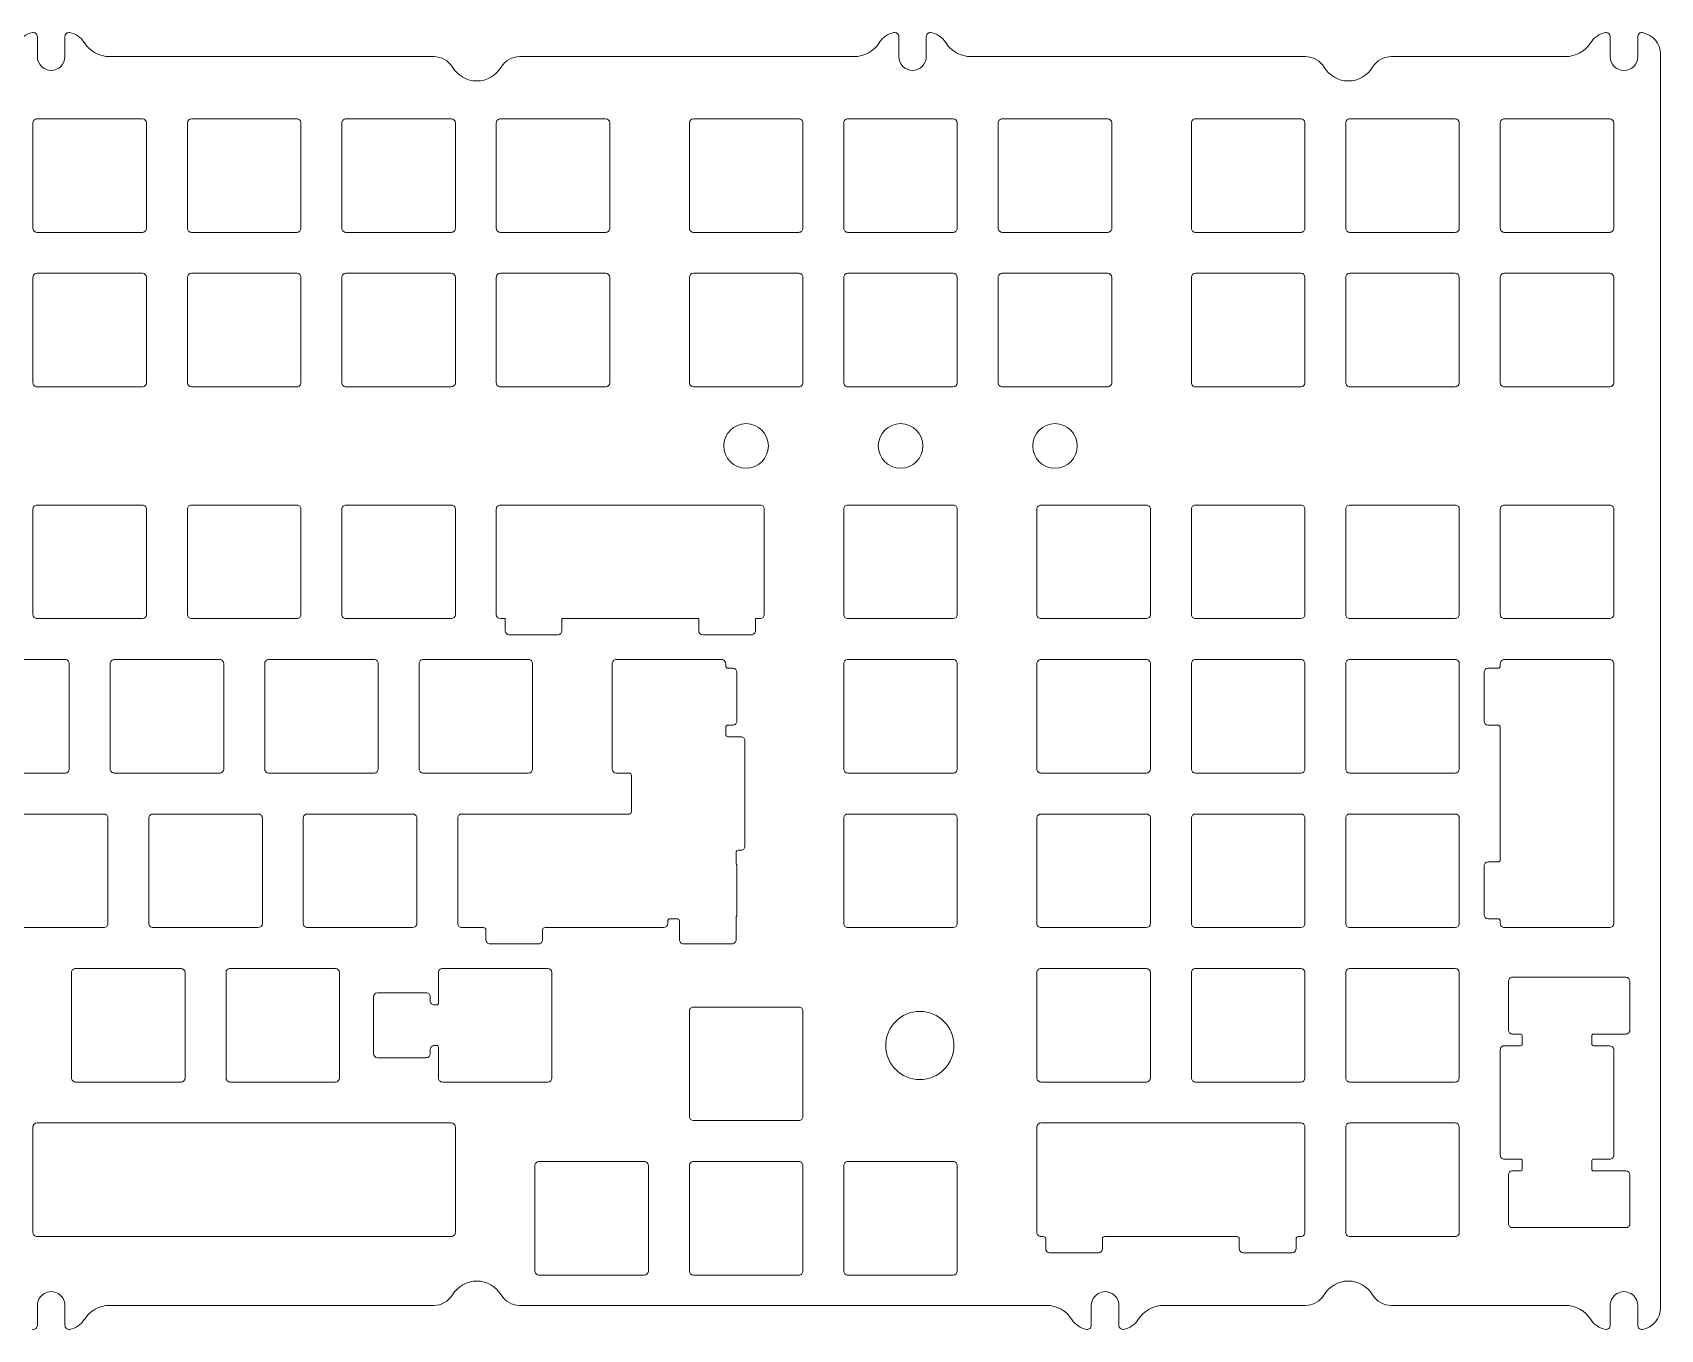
# Model space of a CAD drawing. Header units: millimetres. Extents: x 95 to 492, y 552 to 711.
# Drawn here: x 290.8 to 491.6, y 551.5 to 711.4 of the extents above; entities that cross this region are included whole.
import ezdxf

# ---------------------------------------------------------------- set-up
doc = ezdxf.new("R2010")
doc.units = ezdxf.units.MM
doc.layers.add('VISIBLE', color=7, linetype='Continuous', lineweight=0)

msp = doc.modelspace()

# ---------------------------------------------------------------- linework, layer by layer
at = {"layer": 'VISIBLE'}
for p, q in [((291.4, 710.95), (291.4, 708.48)), ((294.8, 708.48), (294.8, 710.95)), ((397.65, 710.95), (397.65, 708.48)), ((401.05, 708.48), (401.05, 710.95)), ((485.4, 710.95), (485.4, 708.48)), ((488.8, 708.48), (488.8, 710.95)), ((300.33, 708.48), (340.29, 708.48)), ((350.91, 708.48), (392.12, 708.48)), ((406.58, 708.48), (447.79, 708.48)), ((458.41, 708.48), (479.87, 708.48)), ((491.6, 708.78), (491.6, 554.18)), ((291.36, 700.81), (304.36, 700.81)), ((310.41, 700.81), (323.41, 700.81)), ((329.46, 700.81), (342.46, 700.81)), ((348.51, 700.81), (361.51, 700.81)), ((372.32, 700.81), (385.32, 700.81)), ((391.37, 700.81), (404.37, 700.81)), ((423.42, 700.81), (410.42, 700.81)), ((447.24, 700.81), (434.24, 700.81)), ((453.29, 700.81), (466.29, 700.81)), ((485.34, 700.81), (472.34, 700.81)), ((290.86, 687.31), (290.86, 700.31)), ((304.86, 700.31), (304.86, 687.31)), ((309.91, 687.31), (309.91, 700.31)), ((323.91, 700.31), (323.91, 687.31)), ((328.96, 687.31), (328.96, 700.31)), ((342.96, 700.31), (342.96, 687.31)), ((348.01, 687.31), (348.01, 700.31)), ((362.01, 700.31), (362.01, 687.31)), ((371.82, 687.31), (371.82, 700.31)), ((385.82, 700.31), (385.82, 687.31)), ((390.87, 687.31), (390.87, 700.31)), ((404.87, 700.31), (404.87, 687.31)), ((409.92, 700.31), (409.92, 687.31)), ((423.92, 687.31), (423.92, 700.31)), ((433.74, 700.31), (433.74, 687.31)), ((447.74, 687.31), (447.74, 700.31)), ((452.79, 687.31), (452.79, 700.31)), ((466.79, 700.31), (466.79, 687.31)), ((471.84, 700.31), (471.84, 687.31)), ((485.84, 687.31), (485.84, 700.31)), ((304.36, 686.81), (291.36, 686.81)), ((323.41, 686.81), (310.41, 686.81)), ((342.46, 686.81), (329.46, 686.81)), ((361.51, 686.81), (348.51, 686.81)), ((385.32, 686.81), (372.32, 686.81)), ((404.37, 686.81), (391.37, 686.81)), ((410.42, 686.81), (423.42, 686.81)), ((434.24, 686.81), (447.24, 686.81)), ((466.29, 686.81), (453.29, 686.81)), ((472.34, 686.81), (485.34, 686.81)), ((290.86, 668.26), (290.86, 681.26)), ((291.36, 681.76), (304.36, 681.76)), ((304.86, 681.26), (304.86, 668.26)), ((309.91, 668.26), (309.91, 681.26)), ((310.41, 681.76), (323.41, 681.76)), ((323.91, 681.26), (323.91, 668.26)), ((328.96, 668.26), (328.96, 681.26)), ((329.46, 681.76), (342.46, 681.76)), ((342.96, 681.26), (342.96, 668.26)), ((348.01, 668.26), (348.01, 681.26)), ((348.51, 681.76), (361.51, 681.76)), ((362.01, 681.26), (362.01, 668.26)), ((371.82, 668.26), (371.82, 681.26)), ((372.32, 681.76), (385.32, 681.76)), ((385.82, 681.26), (385.82, 668.26)), ((390.87, 668.26), (390.87, 681.26)), ((391.37, 681.76), (404.37, 681.76)), ((404.87, 681.26), (404.87, 668.26)), ((409.92, 668.26), (409.92, 681.26)), ((410.42, 681.76), (423.42, 681.76)), ((423.92, 681.26), (423.92, 668.26)), ((433.74, 668.26), (433.74, 681.26)), ((434.24, 681.76), (447.24, 681.76)), ((447.74, 681.26), (447.74, 668.26)), ((452.79, 668.26), (452.79, 681.26)), ((453.29, 681.76), (466.29, 681.76)), ((466.79, 681.26), (466.79, 668.26)), ((471.84, 668.26), (471.84, 681.26)), ((472.34, 681.76), (485.34, 681.76)), ((485.84, 681.26), (485.84, 668.26)), ((304.36, 667.76), (291.36, 667.76)), ((323.41, 667.76), (310.41, 667.76)), ((342.46, 667.76), (329.46, 667.76)), ((361.51, 667.76), (348.51, 667.76)), ((385.32, 667.76), (372.32, 667.76)), ((404.37, 667.76), (391.37, 667.76)), ((423.42, 667.76), (410.42, 667.76)), ((447.24, 667.76), (434.24, 667.76)), ((466.29, 667.76), (453.29, 667.76)), ((485.34, 667.76), (472.34, 667.76)), ((290.86, 639.68), (290.86, 652.68)), ((291.36, 653.18), (304.36, 653.18)), ((304.86, 652.68), (304.86, 639.68)), ((309.91, 652.68), (309.91, 639.68)), ((323.41, 653.18), (310.41, 653.18)), ((323.91, 639.68), (323.91, 652.68)), ((328.96, 652.68), (328.96, 639.68)), ((342.46, 653.18), (329.46, 653.18)), ((342.96, 639.68), (342.96, 652.68)), ((348.01, 639.68), (348.01, 652.68)), ((348.51, 653.18), (380.56, 653.18)), ((381.06, 652.68), (381.06, 639.68)), ((390.87, 652.68), (390.87, 639.68)), ((404.37, 653.18), (391.37, 653.18)), ((404.87, 639.68), (404.87, 652.68)), ((414.69, 639.68), (414.69, 652.68)), ((415.19, 653.18), (428.19, 653.18)), ((428.69, 652.68), (428.69, 639.68)), ((433.74, 639.68), (433.74, 652.68)), ((434.24, 653.18), (447.24, 653.18)), ((447.74, 652.68), (447.74, 639.68)), ((452.79, 639.68), (452.79, 652.68)), ((453.29, 653.18), (466.29, 653.18)), ((466.79, 652.68), (466.79, 639.68)), ((471.84, 639.68), (471.84, 652.68)), ((472.34, 653.18), (485.34, 653.18)), ((485.84, 652.68), (485.84, 639.68)), ((304.36, 639.18), (291.36, 639.18)), ((310.41, 639.18), (323.41, 639.18)), ((329.46, 639.18), (342.46, 639.18)), ((349.1, 639.18), (348.51, 639.18)), ((349.1, 637.68), (349.1, 639.18)), ((372.97, 639.18), (356.1, 639.18)), ((356.1, 639.18), (356.1, 637.68)), ((372.97, 637.68), (372.97, 639.18)), ((379.97, 639.18), (379.97, 637.68)), ((380.56, 639.18), (379.97, 639.18)), ((391.37, 639.18), (404.37, 639.18)), ((428.19, 639.18), (415.19, 639.18)), ((447.24, 639.18), (434.24, 639.18)), ((466.29, 639.18), (453.29, 639.18)), ((485.34, 639.18), (472.34, 639.18)), ((355.6, 637.18), (349.6, 637.18)), ((379.47, 637.18), (373.47, 637.18)), ((281.84, 634.13), (294.84, 634.13)), ((295.34, 633.63), (295.34, 620.63)), ((300.39, 620.63), (300.39, 633.63)), ((300.89, 634.13), (313.89, 634.13)), ((314.39, 633.63), (314.39, 620.63)), ((319.44, 633.63), (319.44, 620.63)), ((332.94, 634.13), (319.94, 634.13)), ((333.44, 620.63), (333.44, 633.63)), ((338.49, 620.63), (338.49, 633.63)), ((338.99, 634.13), (351.99, 634.13)), ((352.49, 633.63), (352.49, 620.63)), ((362.3, 620.63), (362.3, 633.63)), ((362.8, 634.13), (375.8, 634.13)), ((376.3, 633.63), (376.3, 633.35)), ((376.6, 633.05), (377.18, 633.05)), ((377.68, 632.55), (377.68, 626.55)), ((390.87, 620.63), (390.87, 633.63)), ((391.37, 634.13), (404.37, 634.13)), ((404.87, 633.63), (404.87, 620.63)), ((414.69, 633.63), (414.69, 620.63)), ((428.19, 634.13), (415.19, 634.13)), ((428.69, 620.63), (428.69, 633.63)), ((433.74, 620.63), (433.74, 633.63)), ((434.24, 634.13), (447.24, 634.13)), ((447.74, 633.63), (447.74, 620.63)), ((452.79, 633.63), (452.79, 620.63)), ((466.29, 634.13), (453.29, 634.13)), ((466.79, 620.63), (466.79, 633.63)), ((469.84, 632.55), (469.84, 626.55)), ((471.54, 633.05), (470.34, 633.05)), ((471.84, 633.63), (471.84, 633.35)), ((485.34, 634.13), (472.34, 634.13)), ((485.84, 601.58), (485.84, 633.63)), ((376.3, 625.75), (376.3, 624.91)), ((377.18, 626.05), (376.6, 626.05)), ((376.6, 624.61), (378.18, 624.61)), ((470.34, 626.05), (471.54, 626.05)), ((471.84, 625.75), (471.84, 609.47)), ((378.68, 624.11), (378.68, 611.11)), ((294.84, 620.13), (281.84, 620.13)), ((313.89, 620.13), (300.89, 620.13)), ((319.94, 620.13), (332.94, 620.13)), ((351.99, 620.13), (338.99, 620.13)), ((364.38, 620.13), (362.8, 620.13)), ((364.68, 615.38), (364.68, 619.83)), ((404.37, 620.13), (391.37, 620.13)), ((415.19, 620.13), (428.19, 620.13)), ((447.24, 620.13), (434.24, 620.13)), ((453.29, 620.13), (466.29, 620.13)), ((286.6, 615.08), (299.6, 615.08)), ((300.1, 614.58), (300.1, 601.58)), ((305.15, 601.58), (305.15, 614.58)), ((305.65, 615.08), (318.65, 615.08)), ((319.15, 614.58), (319.15, 601.58)), ((324.2, 601.58), (324.2, 614.58)), ((324.7, 615.08), (337.7, 615.08)), ((338.2, 614.58), (338.2, 601.58)), ((343.25, 601.58), (343.25, 614.58)), ((343.75, 615.08), (364.38, 615.08)), ((390.87, 614.58), (390.87, 601.58)), ((404.37, 615.08), (391.37, 615.08)), ((404.87, 601.58), (404.87, 614.58)), ((414.69, 601.58), (414.69, 614.58)), ((415.19, 615.08), (428.19, 615.08)), ((428.69, 614.58), (428.69, 601.58)), ((433.74, 614.58), (433.74, 601.58)), ((447.24, 615.08), (434.24, 615.08)), ((447.74, 601.58), (447.74, 614.58)), ((452.79, 601.58), (452.79, 614.58)), ((453.29, 615.08), (466.29, 615.08)), ((466.79, 614.58), (466.79, 601.58)), ((378.18, 610.61), (377.89, 610.61)), ((377.59, 610.31), (377.59, 608.95)), ((377.68, 608.67), (377.68, 602.67)), ((469.84, 608.67), (469.84, 602.67)), ((471.54, 609.17), (470.34, 609.17)), ((377.59, 602.39), (377.59, 599.58)), ((299.6, 601.08), (286.6, 601.08)), ((318.65, 601.08), (305.65, 601.08)), ((337.7, 601.08), (324.7, 601.08)), ((346.42, 601.08), (343.75, 601.08)), ((346.72, 599.58), (346.72, 600.78)), ((353.72, 600.78), (353.72, 599.58)), ((368.65, 601.08), (354.02, 601.08)), ((369.15, 601.87), (369.15, 601.58)), ((370.29, 602.17), (369.45, 602.17)), ((370.59, 599.58), (370.59, 601.87)), ((391.37, 601.08), (404.37, 601.08)), ((428.19, 601.08), (415.19, 601.08)), ((434.24, 601.08), (447.24, 601.08)), ((466.29, 601.08), (453.29, 601.08)), ((470.34, 602.17), (471.54, 602.17)), ((471.84, 601.87), (471.84, 601.58)), ((472.34, 601.08), (485.34, 601.08)), ((353.22, 599.08), (347.22, 599.08)), ((377.09, 599.08), (371.09, 599.08)), ((295.62, 582.53), (295.62, 595.53)), ((296.12, 596.03), (309.12, 596.03)), ((309.62, 595.53), (309.62, 582.53)), ((314.67, 582.53), (314.67, 595.53)), ((315.17, 596.03), (328.17, 596.03)), ((328.67, 595.53), (328.67, 582.53)), ((340.87, 591.73), (340.87, 595.53)), ((341.37, 596.03), (354.37, 596.03)), ((354.87, 595.53), (354.87, 582.53)), ((414.69, 582.53), (414.69, 595.53)), ((415.19, 596.03), (428.19, 596.03)), ((428.69, 595.53), (428.69, 582.53)), ((433.74, 582.53), (433.74, 595.53)), ((434.24, 596.03), (447.24, 596.03)), ((447.74, 595.53), (447.74, 582.53)), ((452.79, 582.53), (452.79, 595.53)), ((453.29, 596.03), (466.29, 596.03)), ((466.79, 595.53), (466.79, 582.53)), ((472.84, 588.45), (472.84, 594.45)), ((473.34, 594.95), (474.34, 594.95)), ((474.34, 594.95), (487.34, 594.95)), ((487.84, 594.45), (487.84, 588.45)), ((332.86, 585.53), (332.86, 592.53)), ((333.36, 593.03), (339.36, 593.03)), ((339.86, 592.53), (339.86, 592.03)), ((340.36, 591.53), (340.67, 591.53)), ((371.82, 590.77), (371.82, 577.77)), ((385.32, 591.27), (372.32, 591.27)), ((385.82, 577.77), (385.82, 590.77)), ((340.67, 586.53), (340.36, 586.53)), ((340.87, 582.53), (340.87, 586.33)), ((472.34, 586.51), (474.34, 586.51)), ((474.34, 587.95), (473.34, 587.95)), ((474.54, 586.71), (474.54, 587.75)), ((483.14, 587.75), (483.14, 586.71)), ((487.34, 587.95), (483.34, 587.95)), ((483.34, 586.51), (485.34, 586.51)), ((339.36, 585.03), (333.36, 585.03)), ((339.86, 586.03), (339.86, 585.53)), ((471.84, 573.01), (471.84, 586.01)), ((485.84, 586.01), (485.84, 573.01)), ((309.12, 582.03), (296.12, 582.03)), ((328.17, 582.03), (315.17, 582.03)), ((354.37, 582.03), (341.37, 582.03)), ((428.19, 582.03), (415.19, 582.03)), ((447.24, 582.03), (434.24, 582.03)), ((466.29, 582.03), (453.29, 582.03)), ((290.86, 576.48), (290.86, 563.48)), ((342.46, 576.98), (291.36, 576.98)), ((342.96, 563.48), (342.96, 576.48)), ((372.32, 577.27), (385.32, 577.27)), ((414.69, 563.48), (414.69, 576.48)), ((415.19, 576.98), (447.24, 576.98)), ((447.74, 576.48), (447.74, 563.48)), ((452.79, 563.48), (452.79, 576.48)), ((453.29, 576.98), (466.29, 576.98)), ((466.79, 576.48), (466.79, 563.48)), ((474.34, 572.51), (472.34, 572.51)), ((474.54, 571.27), (474.54, 572.31)), ((483.14, 572.31), (483.14, 571.27)), ((485.34, 572.51), (483.34, 572.51)), ((352.77, 558.72), (352.77, 571.72)), ((353.27, 572.22), (366.27, 572.22)), ((366.77, 571.72), (366.77, 558.72)), ((371.82, 558.72), (371.82, 571.72)), ((372.32, 572.22), (385.32, 572.22)), ((385.82, 571.72), (385.82, 558.72)), ((390.87, 558.72), (390.87, 571.72)), ((391.37, 572.22), (404.37, 572.22)), ((404.87, 571.72), (404.87, 558.72)), ((472.84, 564.57), (472.84, 570.57)), ((473.34, 571.07), (474.34, 571.07)), ((483.34, 571.07), (487.34, 571.07)), ((487.84, 570.57), (487.84, 564.57)), ((291.36, 562.98), (342.46, 562.98)), ((415.47, 562.98), (415.19, 562.98)), ((415.77, 561.48), (415.77, 562.68)), ((422.77, 562.68), (422.77, 561.48)), ((439.35, 562.98), (423.07, 562.98)), ((439.65, 561.48), (439.65, 562.68)), ((446.65, 562.68), (446.65, 561.48)), ((447.24, 562.98), (446.95, 562.98)), ((466.29, 562.98), (453.29, 562.98)), ((487.34, 564.07), (473.34, 564.07)), ((422.27, 560.98), (416.27, 560.98)), ((446.15, 560.98), (440.15, 560.98)), ((366.27, 558.22), (353.27, 558.22)), ((385.32, 558.22), (372.32, 558.22)), ((404.37, 558.22), (391.37, 558.22)), ((291.4, 554.48), (291.4, 552.02)), ((294.8, 552.02), (294.8, 554.48)), ((340.29, 554.48), (300.33, 554.48)), ((415.87, 554.48), (350.91, 554.48)), ((421.4, 554.48), (421.4, 552.02)), ((424.8, 552.02), (424.8, 554.48)), ((447.79, 554.48), (430.33, 554.48)), ((479.87, 554.48), (458.41, 554.48)), ((485.4, 554.48), (485.4, 552.02)), ((488.8, 552.02), (488.8, 554.48))]:
    msp.add_line(p, q, dxfattribs=at)
for centre, radius in [((378.82, 660.47), 2.75), ((397.87, 660.47), 2.75), ((416.92, 660.47), 2.75), ((400.25, 586.53), 4.2)]:
    msp.add_circle(centre, radius, dxfattribs=at)
for centre, radius, start, end in [((291.29, 708.78), 2.7, 100.31, 147.9099), ((290.9, 710.95), 0.5, 0.0011, 100.3089), ((295.3, 710.95), 0.5, 79.6908, 179.9991), ((294.9, 708.78), 2.7, 32.0901, 79.69), ((397.54, 708.78), 2.7, 100.31, 147.9099), ((397.15, 710.95), 0.5, 0.0011, 100.3089), ((401.55, 710.95), 0.5, 79.6908, 179.9991), ((401.15, 708.78), 2.7, 32.0901, 79.69), ((485.29, 708.78), 2.7, 100.31, 147.9099), ((484.9, 710.95), 0.5, 0.0011, 100.3089), ((489.3, 710.95), 0.5, 79.5228, 180.001), ((488.9, 708.78), 2.7, 0.0004, 79.5244), ((300.33, 712.18), 3.7, 212.0901, 270), ((392.12, 712.18), 3.7, 270.0001, 327.9099), ((406.58, 712.18), 3.7, 212.0901, 270), ((479.87, 712.18), 3.7, 270.0001, 327.9099), ((293.1, 708.48), 1.7, 180, 0), ((340.29, 705.78), 2.7, 31.0729, 89.9997), ((345.6, 708.98), 3.5, 211.0731, 328.9269), ((350.91, 705.78), 2.7, 90.0006, 148.9266), ((399.35, 708.48), 1.7, 180, 0), ((447.79, 705.78), 2.7, 31.0729, 89.9997), ((453.1, 708.98), 3.5, 211.0731, 328.9269), ((458.41, 705.78), 2.7, 90.0006, 148.9266), ((487.1, 708.48), 1.7, 180, 0), ((291.36, 700.31), 0.5, 89.9989, 180.0011), ((304.36, 700.31), 0.5, 0.0011, 89.9989), ((310.41, 700.31), 0.5, 90.0011, 179.9989), ((323.41, 700.31), 0.5, 359.9989, 90.0001), ((329.46, 700.31), 0.5, 89.9989, 180.0011), ((342.46, 700.31), 0.5, 0.0011, 89.9989), ((348.51, 700.31), 0.5, 89.9989, 180.0011), ((361.51, 700.31), 0.5, 0.0011, 89.9989), ((372.32, 700.31), 0.5, 90.0011, 179.9989), ((385.32, 700.31), 0.5, 359.9989, 90), ((391.37, 700.31), 0.5, 89.9989, 180.0011), ((404.37, 700.31), 0.5, 0.0011, 89.9989), ((410.42, 700.31), 0.5, 89.9989, 180.0011), ((423.42, 700.31), 0.5, 0.0011, 89.9989), ((434.24, 700.31), 0.5, 89.9989, 180.0011), ((447.24, 700.31), 0.5, 0.0011, 89.9989), ((453.29, 700.31), 0.5, 89.9989, 180.0011), ((466.29, 700.31), 0.5, 0.0011, 89.9989), ((472.34, 700.31), 0.5, 89.9989, 180.0011), ((485.34, 700.31), 0.5, 0.0011, 89.9989), ((291.36, 687.31), 0.5, 179.9977, 270.0023), ((304.36, 687.31), 0.5, 269.9989, 0.0011), ((310.41, 687.31), 0.5, 179.9989, 270.0022), ((323.41, 687.31), 0.5, 269.9977, 0.0023), ((329.46, 687.31), 0.5, 179.9977, 270.0023), ((342.46, 687.31), 0.5, 269.9989, 0.0011), ((348.51, 687.31), 0.5, 179.9977, 270.0023), ((361.51, 687.31), 0.5, 269.9989, 0.0011), ((372.32, 687.31), 0.5, 179.9989, 270.0023), ((385.32, 687.31), 0.5, 269.9977, 0.0023), ((391.37, 687.31), 0.5, 179.9977, 270.0023), ((404.37, 687.31), 0.5, 269.9989, 0.0011), ((410.42, 687.31), 0.5, 179.9977, 270.0023), ((423.42, 687.31), 0.5, 269.9989, 0.0011), ((434.24, 687.31), 0.5, 179.9977, 270.0023), ((447.24, 687.31), 0.5, 269.9989, 0.0011), ((453.29, 687.31), 0.5, 179.9977, 270.0023), ((466.29, 687.31), 0.5, 269.9989, 0.0011), ((472.34, 687.31), 0.5, 179.9977, 270.0023), ((485.34, 687.31), 0.5, 269.9989, 0.0011), ((291.36, 681.26), 0.5, 89.9989, 180.0011), ((304.36, 681.26), 0.5, 0.0011, 89.9989), ((310.41, 681.26), 0.5, 90.0011, 179.9989), ((323.41, 681.26), 0.5, 359.9989, 90.0001), ((329.46, 681.26), 0.5, 89.9989, 180.0011), ((342.46, 681.26), 0.5, 0.0011, 89.9989), ((348.51, 681.26), 0.5, 89.9989, 180.0011), ((361.51, 681.26), 0.5, 0.0011, 89.9989), ((372.32, 681.26), 0.5, 90.0011, 179.9989), ((385.32, 681.26), 0.5, 359.9989, 90), ((391.37, 681.26), 0.5, 89.9989, 180.0011), ((404.37, 681.26), 0.5, 0.0011, 89.9989), ((410.42, 681.26), 0.5, 89.9989, 180.0011), ((423.42, 681.26), 0.5, 0.0011, 89.9989), ((434.24, 681.26), 0.5, 89.9989, 180.0011), ((447.24, 681.26), 0.5, 0.0011, 89.9989), ((453.29, 681.26), 0.5, 89.9989, 180.0011), ((466.29, 681.26), 0.5, 0.0011, 89.9989), ((472.34, 681.26), 0.5, 89.9989, 180.0011), ((485.34, 681.26), 0.5, 0.0011, 89.9989), ((291.36, 668.26), 0.5, 179.9989, 270.0011), ((304.36, 668.26), 0.5, 270.0011, 359.9989), ((310.41, 668.26), 0.5, 180.0011, 269.9999), ((323.41, 668.26), 0.5, 269.9989, 0.0011), ((329.46, 668.26), 0.5, 179.9989, 270.0011), ((342.46, 668.26), 0.5, 270.0011, 359.9989), ((348.51, 668.26), 0.5, 179.9989, 270.0011), ((361.51, 668.26), 0.5, 270.0011, 359.9989), ((372.32, 668.26), 0.5, 180.0011, 270), ((385.32, 668.26), 0.5, 269.9989, 0.0011), ((391.37, 668.26), 0.5, 179.9989, 270.0011), ((404.37, 668.26), 0.5, 270.0011, 359.9989), ((410.42, 668.26), 0.5, 179.9989, 270.0011), ((423.42, 668.26), 0.5, 270.0011, 359.9989), ((434.24, 668.26), 0.5, 179.9989, 270.0011), ((447.24, 668.26), 0.5, 270.0011, 359.9989), ((453.29, 668.26), 0.5, 179.9989, 270.0011), ((466.29, 668.26), 0.5, 270.0011, 359.9989), ((472.34, 668.26), 0.5, 179.9989, 270.0011), ((485.34, 668.26), 0.5, 270.0011, 359.9989), ((291.36, 652.68), 0.5, 89.9977, 180.0023), ((304.36, 652.68), 0.5, 359.9989, 90.0011), ((310.41, 652.68), 0.5, 89.9978, 180.0011), ((323.41, 652.68), 0.5, 359.9977, 90.0023), ((329.46, 652.68), 0.5, 89.9977, 180.0023), ((342.46, 652.68), 0.5, 359.9989, 90.0011), ((348.51, 652.68), 0.5, 89.9989, 180.0013), ((380.56, 652.68), 0.5, 359.9977, 90.0013), ((391.37, 652.68), 0.5, 89.9977, 180.0023), ((404.37, 652.68), 0.5, 359.9989, 90.0011), ((415.19, 652.68), 0.5, 89.9977, 180.0023), ((428.19, 652.68), 0.5, 359.9989, 90.0011), ((434.24, 652.68), 0.5, 89.9977, 180.0023), ((447.24, 652.68), 0.5, 359.9989, 90.0011), ((453.29, 652.68), 0.5, 89.9977, 180.0023), ((466.29, 652.68), 0.5, 359.9989, 90.0011), ((472.34, 652.68), 0.5, 89.9977, 180.0023), ((485.34, 652.68), 0.5, 359.9989, 90.0011), ((291.36, 639.68), 0.5, 179.9989, 270.0011), ((304.36, 639.68), 0.5, 270.0011, 359.9989), ((310.41, 639.68), 0.5, 180.0011, 269.9989), ((323.41, 639.68), 0.5, 269.9999, 0.0011), ((329.46, 639.68), 0.5, 179.9989, 270.0011), ((342.46, 639.68), 0.5, 270.0011, 359.9989), ((348.51, 639.68), 0.5, 180.0011, 269.9999), ((380.56, 639.68), 0.5, 270, 359.9989), ((391.37, 639.68), 0.5, 179.9989, 270.0011), ((404.37, 639.68), 0.5, 270.0011, 359.9989), ((415.19, 639.68), 0.5, 179.9989, 270.0011), ((428.19, 639.68), 0.5, 270.0011, 359.9989), ((434.24, 639.68), 0.5, 179.9989, 270.0011), ((447.24, 639.68), 0.5, 270.0011, 359.9989), ((453.29, 639.68), 0.5, 179.9989, 270.0011), ((466.29, 639.68), 0.5, 270.0011, 359.9989), ((472.34, 639.68), 0.5, 179.9989, 270.0011), ((485.34, 639.68), 0.5, 270.0011, 359.9989), ((349.6, 637.68), 0.5, 180.0011, 269.9998), ((355.6, 637.68), 0.5, 270, 359.9989), ((373.47, 637.68), 0.5, 180.0011, 269.9998), ((379.47, 637.68), 0.5, 269.9989, 0.0011), ((294.84, 633.63), 0.5, 359.9989, 90.0011), ((300.89, 633.63), 0.5, 89.9977, 180.0023), ((313.89, 633.63), 0.5, 359.9989, 90.0011), ((319.94, 633.63), 0.5, 89.9977, 180.0023), ((332.94, 633.63), 0.5, 359.9989, 90.0011), ((338.99, 633.63), 0.5, 89.9977, 180.0023), ((351.99, 633.63), 0.5, 359.9989, 90.0011), ((362.8, 633.63), 0.5, 89.9989, 180.0011), ((375.8, 633.63), 0.5, 359.9977, 90.0013), ((376.6, 633.35), 0.3, 180.0019, 269.9981), ((377.18, 632.55), 0.5, 359.9977, 90.0013), ((391.37, 633.63), 0.5, 89.9977, 180.0023), ((404.37, 633.63), 0.5, 359.9989, 90.0011), ((415.19, 633.63), 0.5, 89.9977, 180.0023), ((428.19, 633.63), 0.5, 359.9989, 90.0011), ((434.24, 633.63), 0.5, 89.9977, 180.0023), ((447.24, 633.63), 0.5, 359.9989, 90.0011), ((453.29, 633.63), 0.5, 89.9977, 180.0023), ((466.29, 633.63), 0.5, 359.9989, 90.0011), ((470.34, 632.55), 0.5, 89.9978, 180.0011), ((471.54, 633.35), 0.3, 269.9981, 0.0019), ((472.34, 633.63), 0.5, 89.9978, 180.0011), ((485.34, 633.63), 0.5, 359.9977, 90.0011), ((377.18, 626.55), 0.5, 269.9989, 0.0011), ((470.34, 626.55), 0.5, 180.0011, 269.9989), ((376.6, 625.75), 0.3, 89.9966, 180.0019), ((376.6, 624.91), 0.3, 180.0019, 269.9981), ((378.18, 624.11), 0.5, 359.9977, 90.0013), ((471.54, 625.75), 0.3, 359.9962, 90.0004), ((294.84, 620.63), 0.5, 270.0011, 359.9989), ((300.89, 620.63), 0.5, 179.9989, 270.0011), ((313.89, 620.63), 0.5, 270.0011, 359.9989), ((319.94, 620.63), 0.5, 179.9989, 270.0011), ((332.94, 620.63), 0.5, 270.0011, 359.9989), ((338.99, 620.63), 0.5, 179.9989, 270.0011), ((351.99, 620.63), 0.5, 270.0011, 359.9989), ((362.8, 620.63), 0.5, 180.0011, 269.9998), ((391.37, 620.63), 0.5, 179.9989, 270.0011), ((404.37, 620.63), 0.5, 270.0011, 359.9989), ((415.19, 620.63), 0.5, 179.9989, 270.0011), ((428.19, 620.63), 0.5, 270.0011, 359.9989), ((434.24, 620.63), 0.5, 179.9989, 270.0011), ((447.24, 620.63), 0.5, 270.0011, 359.9989), ((453.29, 620.63), 0.5, 179.9989, 270.0011), ((466.29, 620.63), 0.5, 270.0011, 359.9989), ((364.38, 619.83), 0.3, 359.9943, 90.0057), ((299.6, 614.58), 0.5, 359.9977, 90.0013), ((305.65, 614.58), 0.5, 89.9977, 180.0023), ((318.65, 614.58), 0.5, 359.9989, 90.0011), ((324.7, 614.58), 0.5, 89.9977, 180.0023), ((337.7, 614.58), 0.5, 359.9989, 90.0011), ((343.75, 614.58), 0.5, 89.9989, 180.0011), ((364.38, 615.38), 0.3, 270.0015, 359.9981), ((391.37, 614.58), 0.5, 89.9977, 180.0023), ((404.37, 614.58), 0.5, 359.9989, 90.0011), ((415.19, 614.58), 0.5, 89.9977, 180.0023), ((428.19, 614.58), 0.5, 359.9989, 90.0011), ((434.24, 614.58), 0.5, 89.9977, 180.0023), ((447.24, 614.58), 0.5, 359.9989, 90.0011), ((453.29, 614.58), 0.5, 89.9977, 180.0023), ((466.29, 614.58), 0.5, 359.9989, 90.0011), ((377.89, 610.31), 0.3, 89.9964, 180.0019), ((378.18, 611.11), 0.5, 269.9989, 0.0011), ((377.18, 608.67), 0.5, 359.9977, 34.3119), ((470.34, 608.67), 0.5, 89.999, 180.0011), ((471.54, 609.47), 0.3, 269.9943, 0.004), ((377.18, 602.67), 0.5, 325.6872, 0.0024), ((470.34, 602.67), 0.5, 180, 270.0011), ((299.6, 601.58), 0.5, 269.9989, 0.0011), ((305.65, 601.58), 0.5, 179.9989, 270.0011), ((318.65, 601.58), 0.5, 270.0011, 359.9989), ((324.7, 601.58), 0.5, 179.9989, 270.0011), ((337.7, 601.58), 0.5, 270.0011, 359.9989), ((343.75, 601.58), 0.5, 179.9989, 270.0022), ((346.42, 600.78), 0.3, 359.9943, 90.0057), ((354.02, 600.78), 0.3, 89.9966, 180), ((368.65, 601.58), 0.5, 270, 359.999), ((369.45, 601.87), 0.3, 90.0004, 179.9981), ((370.29, 601.87), 0.3, 359.9962, 90.0019), ((391.37, 601.58), 0.5, 179.9989, 270.0011), ((404.37, 601.58), 0.5, 270.0011, 359.9989), ((415.19, 601.58), 0.5, 179.9989, 270.0011), ((428.19, 601.58), 0.5, 270.0011, 359.9989), ((434.24, 601.58), 0.5, 179.9989, 270.0011), ((447.24, 601.58), 0.5, 270.0011, 359.9989), ((453.29, 601.58), 0.5, 179.9989, 270.0011), ((466.29, 601.58), 0.5, 270.0011, 359.9989), ((471.54, 601.87), 0.3, 359.9962, 90.0004), ((472.34, 601.58), 0.5, 179.9999, 270.0011), ((485.34, 601.58), 0.5, 270.001, 0), ((347.22, 599.58), 0.5, 179.9989, 270.0022), ((353.22, 599.58), 0.5, 269.9977, 0.0013), ((371.09, 599.58), 0.5, 179.9989, 270.0022), ((377.09, 599.58), 0.5, 269.9977, 0.0013), ((296.12, 595.53), 0.5, 89.9989, 180.0023), ((309.12, 595.53), 0.5, 0.0011, 89.9989), ((315.17, 595.53), 0.5, 89.9989, 180.0023), ((328.17, 595.53), 0.5, 0.0011, 89.9989), ((341.37, 595.53), 0.5, 89.9989, 180.0023), ((354.37, 595.53), 0.5, 0.0011, 89.9989), ((415.19, 595.53), 0.5, 89.9989, 180.0023), ((428.19, 595.53), 0.5, 0.0011, 89.9989), ((434.24, 595.53), 0.5, 89.9989, 180.0023), ((447.24, 595.53), 0.5, 0.0011, 89.9989), ((453.29, 595.53), 0.5, 89.9989, 180.0023), ((466.29, 595.53), 0.5, 0.0011, 89.9989), ((473.34, 594.45), 0.5, 89.9989, 180.0022), ((487.34, 594.45), 0.5, 0.0011, 89.9987), ((333.36, 592.53), 0.5, 90.0011, 179.9989), ((339.36, 592.53), 0.5, 359.9989, 90), ((340.36, 592.03), 0.5, 179.9977, 270.0023), ((340.67, 591.73), 0.2, 269.9974, 0), ((372.32, 590.77), 0.5, 89.9977, 180.0011), ((385.32, 590.77), 0.5, 359.9977, 90.0023), ((473.34, 588.45), 0.5, 179.9977, 270.0024), ((487.34, 588.45), 0.5, 269.9989, 0.0001), ((340.36, 586.03), 0.5, 89.9977, 180.0023), ((340.67, 586.33), 0.2, 359.9917, 90.0057), ((472.34, 586.01), 0.5, 89.9989, 180.0022), ((474.34, 587.75), 0.2, 359.9991, 90), ((474.34, 586.71), 0.2, 269.9974, 0.0029), ((483.34, 587.75), 0.2, 89.9911, 180.0057), ((483.34, 586.71), 0.2, 179.9986, 270.0029), ((485.34, 586.01), 0.5, 0.0011, 89.9987), ((333.36, 585.53), 0.5, 180.0011, 269.9989), ((339.36, 585.53), 0.5, 269.9989, 0), ((296.12, 582.53), 0.5, 179.9989, 270.0011), ((309.12, 582.53), 0.5, 270.0011, 359.9989), ((315.17, 582.53), 0.5, 179.9989, 270.0011), ((328.17, 582.53), 0.5, 270.0011, 359.9989), ((341.37, 582.53), 0.5, 179.9989, 270.0011), ((354.37, 582.53), 0.5, 270.0011, 359.9989), ((415.19, 582.53), 0.5, 179.9989, 270.0011), ((428.19, 582.53), 0.5, 270.0011, 359.9989), ((434.24, 582.53), 0.5, 179.9989, 270.0011), ((447.24, 582.53), 0.5, 270.0011, 359.9989), ((453.29, 582.53), 0.5, 179.9989, 270.0011), ((466.29, 582.53), 0.5, 270.0011, 359.9989), ((291.36, 576.48), 0.5, 90.0001, 179.9989), ((342.46, 576.48), 0.5, 359.9978, 90.0011), ((372.32, 577.77), 0.5, 180.0011, 269.9989), ((385.32, 577.77), 0.5, 270, 0.0011), ((415.19, 576.48), 0.5, 90.0011, 179.9999), ((447.24, 576.48), 0.5, 359.9989, 90.0002), ((453.29, 576.48), 0.5, 89.9989, 180.0022), ((466.29, 576.48), 0.5, 0.0011, 89.9989), ((472.34, 573.01), 0.5, 179.9977, 270.0024), ((474.34, 572.31), 0.2, 359.9991, 90), ((483.34, 572.31), 0.2, 89.9911, 180.0057), ((485.34, 573.01), 0.5, 269.9989, 0.0001), ((353.27, 571.72), 0.5, 89.9977, 180.0023), ((366.27, 571.72), 0.5, 359.9989, 90.0011), ((372.32, 571.72), 0.5, 89.9989, 180.0011), ((385.32, 571.72), 0.5, 359.9977, 90.0011), ((391.37, 571.72), 0.5, 89.9977, 180.0023), ((404.37, 571.72), 0.5, 359.9989, 90.0011), ((473.34, 570.57), 0.5, 89.9989, 180.0022), ((474.34, 571.27), 0.2, 269.9974, 0.0029), ((483.34, 571.27), 0.2, 179.9986, 270.0029), ((487.34, 570.57), 0.5, 0.0011, 89.9987), ((473.34, 564.57), 0.5, 179.9977, 270.0024), ((487.34, 564.57), 0.5, 269.9989, 0.0001), ((291.36, 563.48), 0.5, 179.9999, 270.0011), ((342.46, 563.48), 0.5, 269.9987, 0.0023), ((415.19, 563.48), 0.5, 179.9989, 270.0022), ((415.47, 562.68), 0.3, 359.9943, 90.0057), ((423.07, 562.68), 0.3, 90.0002, 179.9981), ((439.35, 562.68), 0.3, 359.9943, 90.0057), ((446.95, 562.68), 0.3, 90.0002, 180), ((447.24, 563.48), 0.5, 269.9977, 0.0013), ((453.29, 563.48), 0.5, 179.9977, 270.0023), ((466.29, 563.48), 0.5, 269.9989, 0.0001), ((416.27, 561.48), 0.5, 179.9989, 270.0022), ((422.27, 561.48), 0.5, 269.9989, 0.0013), ((440.15, 561.48), 0.5, 179.9989, 270.0021), ((446.15, 561.48), 0.5, 269.9989, 0.0013), ((353.27, 558.72), 0.5, 179.9989, 270.0011), ((366.27, 558.72), 0.5, 270.0011, 359.9989), ((372.32, 558.72), 0.5, 180.0011, 270), ((385.32, 558.72), 0.5, 269.9989, 0.0011), ((391.37, 558.72), 0.5, 179.9989, 270.0011), ((404.37, 558.72), 0.5, 270.0011, 359.9989), ((345.6, 553.98), 3.5, 31.0731, 148.9269), ((453.1, 553.98), 3.5, 31.0731, 148.9269), ((293.1, 554.48), 1.7, 359.9997, 180), ((300.33, 550.78), 3.7, 89.9998, 147.9102), ((340.29, 557.18), 2.7, 269.9996, 328.9272), ((350.91, 557.18), 2.7, 211.0732, 270.0001), ((415.87, 550.78), 3.7, 32.0898, 90.0002), ((423.1, 554.48), 1.7, 359.9997, 180), ((430.33, 550.78), 3.7, 89.9998, 147.9102), ((447.79, 557.18), 2.7, 269.9996, 328.9272), ((458.41, 557.18), 2.7, 211.0732, 270.0001), ((479.87, 550.78), 3.7, 32.0898, 90.0002), ((487.1, 554.48), 1.7, 359.9997, 180), ((488.9, 554.18), 2.7, 280.4756, 359.9996), ((294.9, 554.18), 2.7, 280.31, 327.9099), ((421.29, 554.18), 2.7, 212.0901, 259.69), ((424.9, 554.18), 2.7, 280.31, 327.9099), ((485.29, 554.18), 2.7, 212.0901, 259.69), ((290.9, 552.02), 0.5, 259.6911, 359.9981), ((295.3, 552.02), 0.5, 180, 280.3092), ((420.9, 552.02), 0.5, 259.6911, 359.9981), ((425.3, 552.02), 0.5, 180, 280.3092), ((484.9, 552.02), 0.5, 259.6911, 359.9981), ((489.3, 552.02), 0.5, 179.9989, 280.4772)]:
    msp.add_arc(centre, radius, start, end, dxfattribs=at)

doc.saveas('drawing.dxf')
